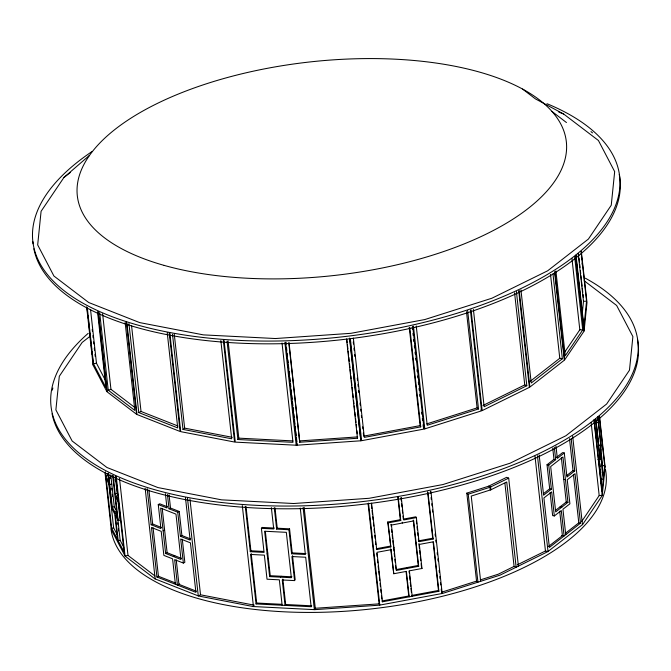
<?xml version="1.0" encoding="UTF-8"?>
<svg xmlns="http://www.w3.org/2000/svg" width="671" height="671" viewBox="0 0 671 671"><rect width="100%" height="100%" fill="white"/><g stroke="black" fill="none" stroke-linecap="round" stroke-linejoin="round"><path stroke-width="1.01" d="M93.059 364.898L93.261 362.868M111.42 527.448L111.21 529.503L125.116 556.142L154.9 578.821L198.541 596.007L253.059 606.525L314.749 609.654L379.392 605.175L442.583 593.416L500.029 575.156L547.804 551.646L582.663 524.487L602.214 495.542L605.141 466.764M349.859 338.788L360.839 440.788L296.993 445.208L297.127 443.85L296.205 445.217L235.286 442.13L224.064 340.449M299.887 440.889L357.609 436.896L357.475 438.255L299.744 442.248L289.033 342.613M582.134 314.699L583.493 301.338L578.234 253.755M581.069 251.474L586.546 301.128L583.938 326.827L576.053 255.45M598.54 416.985L598.264 419.736L597.928 416.725M598.448 448.337L598.758 445.292L595.915 419.518M597.702 417.32L600.78 445.158L599.748 455.282L595.764 419.19M597.895 459.534L599.916 459.392L600.495 453.646L603.304 479.086L601.283 479.22L600.872 483.279M602.248 469.75L602.659 465.691L600.839 449.193M603.447 477.718L600.637 452.288L601.224 446.542L598.566 422.487L599.22 416.062L604.68 465.557L602.072 491.247L596.603 441.761L597.257 435.336L599.916 459.392M89.268 155.546L63.938 177.471L41.09 211.298L37.677 244.907L53.923 276.024L88.715 302.52L139.694 322.6L203.388 334.879L275.437 338.536L350.95 333.311L424.777 319.564L491.885 298.234L547.695 270.774L588.408 239.052L611.256 205.234L614.67 171.617L598.431 140.499L563.632 114.003L535.391 98.88L522.566 89.05M282.021 343.007L292.984 442.323L237.903 439.522L238.826 438.155L228.09 340.918M245.284 506.328L250.291 551.696L264.064 552.401L261.405 528.337L262.017 527.431L274.33 528.06M250.291 551.696L250.904 550.79L246.005 506.454M277.249 528.203L289.562 528.832L288.949 529.738L276.637 529.109L277.249 528.203L275.001 507.863M267.133 553.919L267.746 553.013M269.633 576.607L264.626 531.239L286.332 532.338L291.34 577.706L269.633 576.607L270.245 575.701L265.347 531.365M292.522 555.638L295.173 579.694L294.561 580.6L282.248 579.979L285.058 605.41L285.67 604.504L311.755 605.829L311.143 606.735L256.062 603.942L256.666 603.036L251.206 553.541M300.256 508.09L305.372 554.489L291.608 553.793L292.212 552.887L289.562 528.832M280.486 577.152L281.099 576.246M304.131 507.284L315.286 608.27L314.363 609.629L303.099 507.603M564.68 352.174L579.819 329.771L571.935 258.385M574.628 256.465L582.73 329.914L565.267 355.773L555.907 270.941M581.64 521.56L599.195 495.567L591.151 422.696M63.938 177.471L70.413 172.43M90.249 336.137L82.147 342.445L59.308 376.263L55.886 409.88L72.132 440.998L106.932 467.494L157.911 487.565L221.598 499.853L293.655 503.51L369.167 498.285L442.994 484.537L510.094 463.208L565.905 435.747L606.626 404.026L629.465 370.207L632.887 336.59L616.641 305.473L584.189 280.763M172.489 334.233L182.99 429.406L184.642 428.123L232.317 437.316M530.291 381.254L559.782 358.272L562.357 358.775L552.988 273.944M562.357 358.775L531.231 383.024L520.948 289.922M543.451 493.663L549.675 488.807L547.024 464.751L553.978 459.333L555.68 459.66L554.338 447.448M556.402 457.446L562.583 452.623L564.286 452.959L566.945 477.014L574.728 470.95L571.197 438.985M547.024 464.751L548.727 465.078L555.68 459.66M564.286 452.959L557.333 458.377L555.982 446.165M566.794 475.471L573.026 470.623L574.728 470.95M548.727 465.078L551.377 489.142L543.602 495.198L539.157 454.988M555.513 510.388L566.249 502.025L567.951 502.353L562.944 456.985L550.673 466.546L555.689 511.914L567.951 502.353M550.094 492.564L552.636 515.622L554.338 515.949L561.3 510.53L564.11 535.961L561.543 535.466M548.484 546.479L562.399 535.634L559.706 511.218M565.687 533.068L578.788 522.86L580.49 523.195L575.03 473.701L567.247 479.765L569.905 503.82L562.944 509.239L565.754 534.678M580.49 523.195L549.364 547.444L543.904 497.949L551.688 491.885L554.338 515.949M128.941 323.607L138.763 412.573L141.027 411.466L178.05 426.043M147.184 488.664L151.168 524.747L160.906 528.589L158.255 504.525L159.748 503.795L167.49 506.84M167.456 494.527L169.025 508.769L170.518 508.039L179.232 511.47L181.891 535.525L190.656 538.981M151.168 524.747L152.661 524.017L161.426 527.465M169.025 508.769L177.74 512.199L179.232 511.47M163.128 530.778L164.613 530.04M177.74 512.199L180.398 536.263L181.891 535.525M165.628 553.458L180.985 559.505L175.978 514.137L160.621 508.09L165.628 553.458L167.121 552.719L181.522 558.398M173.311 556.485L174.804 555.747M483.003 405.46L524.747 384.919L526.81 385.733L516.418 291.6M526.81 385.733L484.143 406.727L473.407 309.49M480.805 410.048L482.189 410.593L529.369 387.368L518.717 290.879M179.694 583.963L177.454 585.07L174.645 559.639L183.359 563.07L184.844 562.332L182.302 539.274M175.391 584.256L172.581 558.826L163.867 555.395L161.216 531.34L151.47 527.498L156.93 576.993L158.423 576.255L175.911 583.141M254.368 605.183L200.52 594.8L198.272 595.898L187.469 498.041M508.685 478.129L489.956 487.28L468.224 494.192L466.823 493.126L488.563 486.215L506.639 477.324L508.685 478.129L518.398 566.114M480.654 581.312L471.243 496.079L490.912 489.771L506.731 481.988L516.142 567.221L514.087 566.416L498.276 574.2L480.21 579.945M517.291 564.848L545.456 550.983L548.022 551.478L537.446 455.693M99.669 312.602L108.232 390.186L110.95 389.323L134.225 407.045M426.79 423.887L477.098 407.893L478.507 408.966L427.209 425.271L416.246 325.963M423.384 427.813L424.793 428.886L481.526 410.853L470.421 310.203M441.543 592.233L476.544 581.111L477.945 582.176L468.224 494.192M87.314 307.897L93.479 363.757L96.465 363.204L105.54 380.583M105.422 471.814L105.884 475.932L107.855 475.571L109.188 478.113M363.657 436.125L420.096 425.615L420.751 426.873L364.319 437.383L353.349 338.075M109.792 484.521L111.772 484.152M360.973 439.43L361.627 440.688L424.047 429.071L412.707 326.349M113.206 475.731L115.194 493.772L117.173 493.411L118.499 495.961M108.543 473.172L112.3 507.201L114.271 506.831L116.72 511.52L114.749 511.889M123.783 547.268L120.159 540.331L118.188 540.7L115.378 515.269L118.155 520.587L120.126 520.218L117.92 500.172M117.526 539.442L114.724 514.011L111.948 508.693L109.289 484.63L106.186 478.683L111.646 528.178L113.625 527.809L117.693 535.609M154.967 575.953L128.002 555.42L125.032 555.974L116.293 476.855M387.712 522.038L400.327 519.69L400.763 520.528L388.148 522.877L387.712 522.038L390.807 546.932L376.699 549.557L376.263 548.727L390.371 546.102M428.014 492.648L433.13 539.048L419.023 541.682L416.372 517.618L403.757 519.966L401.283 497.588M391.235 526.299L391.008 524.236L391.445 525.066L413.68 520.922L418.696 566.29L396.452 570.434L396.016 569.604L418.259 565.46L418.696 566.29M418.368 538.838L418.587 540.843L432.703 538.217L433.13 539.048M408.538 595.571L409.193 596.821L406.383 571.39L393.768 573.739L391.109 549.683L377.001 552.308L382.462 601.803L438.901 591.294L433.441 541.799L419.325 544.424L418.897 543.594M419.325 544.424L421.984 568.488L409.369 570.836L412.179 596.267L411.742 595.437L438.465 590.463L438.901 591.294M583.493 301.338L586.546 301.128M596.259 422.613L598.272 422.47M598.758 445.292L600.78 445.158M602.659 465.691L604.68 465.557M599.195 495.567L602.231 495.357L593.961 420.398M315.286 608.27L379.123 603.858L379.778 605.108L368.513 503.082M579.819 329.771L582.73 329.914M238.826 438.155L292.875 440.897M261.405 528.337L273.718 528.966L271.361 507.595M250.904 550.79L263.686 551.445M292.212 552.887L305.984 553.583M270.245 575.701L291.952 576.8M256.666 603.036L281.711 604.303M563.741 479.346L565.443 479.673M549.675 488.807L551.377 489.142M182.99 429.406L231.68 438.792L220.834 340.516M560.117 506.806L561.82 507.133M558.809 112.107L563.632 114.003M138.763 412.573L177.74 427.922L167.23 332.749M158.255 504.525L166.962 507.955L165.393 493.713M180.398 536.263L190.136 540.096L185.473 497.823M196.427 591.218L178.947 584.34L176.247 559.924M156.93 576.993L195.907 592.342L190.438 542.847L180.7 539.006L183.359 563.07M108.232 390.186L134.837 410.442L125.133 322.508M551.99 111.453L566.458 122.541M416.372 517.618L415.936 516.787L403.321 519.136L402.986 516.083M413.68 520.922L413.252 520.092L418.259 565.46M418.587 540.843L419.023 541.682M415.752 542.78L416.188 543.611M402.13 522.164L402.566 522.994M421.547 567.658L421.984 568.488M407.138 567.532L407.574 568.362M393.944 547.754L393.508 546.915L393.969 551.042M391.109 549.683L390.673 548.853L393.768 573.739M382.462 601.803L382.034 600.964L408.756 595.991L406.056 571.575M93.479 363.757L105.901 387.544L97.563 312.032M105.884 475.932L108.987 481.879L108.098 473.86M115.194 493.772L118.297 499.719L115.68 476.007M112.3 507.201L117.19 516.578L112.644 475.328M111.646 528.178L124.068 551.965L118.608 502.47L115.496 496.523L118.155 520.587M581.312 251.331L586.991 302.52L584.097 330.937L575.735 255.198M599.488 415.928L605.125 466.941M581.388 256.783L581.623 258.855M582.076 262.99L582.302 265.062M578.553 253.965L578.779 256.037M579.006 258.117L579.467 262.26M579.694 264.34L580.038 267.452M580.381 270.564L580.725 273.676M580.952 275.756L581.413 279.899M581.64 281.979L582.101 286.131M582.327 288.203L582.789 292.355M583.015 294.426L583.359 297.538M598.423 439.664L598.649 441.669M595.513 419.551L596.955 432.585L596.301 439.01L594.137 419.417M599.849 463.619L600.193 466.672M600.528 469.725L600.864 472.77M599.044 458.872L601.283 479.22M575.601 255.55L583.963 331.298L564.647 359.891L554.909 271.696M554.573 272.049L564.311 360.235L529.889 387.058L519.237 290.56M572.673 436.167L582.445 524.655M569.494 438.658L573.026 470.623M573.437 474.405L578.788 522.86M550.53 274.481L559.782 358.272M561.35 457.689L566.249 502.025M552.745 448.144L553.978 459.333M534.997 456.246L545.456 550.983M514.582 292.85L524.747 384.919M504.911 483.263L514.087 566.416M471.076 309.943L482.189 410.593M490.912 489.771L490.61 487.02L488.563 486.215L489.956 487.28L490.266 490.031M467.662 310.69L478.507 408.966M466.479 311.688L477.098 407.893M466.823 493.126L476.544 581.111M413.453 326.165L424.793 428.886M430.933 491.457L442.197 593.483M412.279 327.171L412.506 329.243M412.967 333.395L413.193 335.466M413.655 339.618L413.881 341.69M414.342 345.842L414.569 347.922M415.022 352.065L415.257 354.145M415.71 358.297L415.945 360.369M416.976 369.704L417.203 371.784M417.664 375.936L417.89 378.008M418.352 382.16L418.578 384.231M419.031 388.383L419.266 390.455M419.719 394.607L419.954 396.687M421.673 412.246L421.9 414.326M422.353 418.469L422.587 420.549M423.04 424.701L423.275 426.773M430.388 491.247L430.623 493.328M431.084 497.496L431.31 499.576M431.772 503.736L431.998 505.825M432.459 509.985L432.686 512.065M435.102 533.931L435.336 536.012M435.789 540.18L436.024 542.26M437.173 552.669L437.4 554.758M437.861 558.918L438.096 560.998M439.128 570.367L439.354 572.455M439.815 576.615L440.042 578.696M440.503 582.864L440.738 584.944M441.199 589.113L441.426 591.193M409.788 327.565L420.751 426.873M427.578 491.818L432.703 538.217M433.114 542L438.465 590.463M409.243 327.339L420.096 425.615M416.381 520.797L416.708 523.808M417.043 526.81L417.37 529.822M417.706 532.824L418.033 535.835M419.006 544.6L419.45 548.61M419.669 550.614L420.113 554.623M420.331 556.628L420.776 560.637M421.111 563.64L421.438 566.651M400.964 497.773L401.3 500.826M401.635 503.879L401.971 506.932M402.306 509.977L402.642 513.03M409.05 571.021L409.268 573.051M409.612 576.104L410.056 580.172M410.283 582.21L410.736 586.278M410.954 588.316L411.407 592.384M398.18 497.127L400.763 520.528M397.861 497.312L400.327 519.69M391.445 525.066L396.452 570.434M391.579 529.385L391.914 532.48M392.149 534.544L392.602 538.67M392.829 540.734L393.281 544.852M394.196 553.105L394.54 556.2M394.875 559.287L395.219 562.382M395.563 565.477L395.898 568.572M388.148 522.877L390.807 546.932M371.575 503.158L376.699 549.557M371.365 504.391L371.826 508.517M372.053 510.581L372.506 514.699M372.732 516.762L373.076 519.857M373.42 522.952L373.755 526.039M374.099 529.134L374.443 532.229M374.779 535.324L375.123 538.419M375.466 541.505L375.81 544.6M376.792 553.541L377.136 556.628M377.479 559.723L377.815 562.818M378.159 565.913L378.503 569.008M378.729 571.063L379.182 575.19M379.409 577.253L379.752 580.348M380.096 583.443L380.44 586.529M380.776 589.624L381.12 592.719M381.464 595.814L381.799 598.909M353.265 341.992L353.491 344.055M353.952 348.199L354.179 350.262M354.632 354.405L354.867 356.469M357.266 378.192L357.492 380.264M357.945 384.399L358.18 386.471M358.633 390.606L358.859 392.678M360 403.019L360.235 405.091M360.688 409.226L360.914 411.298M361.375 415.433L361.602 417.505M362.634 426.815L362.86 428.886M363.313 433.021L363.548 435.093M350.405 339.006L361.627 440.688M368.094 503.913L379.123 603.858M349.49 338.075L360.839 440.788M346.873 339.652L347.217 342.755M347.452 344.827L347.905 348.962M348.132 351.034L348.593 355.169M348.819 357.24L349.272 361.375M349.507 363.447L349.96 367.582M350.187 369.654L350.648 373.789M350.874 375.861L351.218 378.964M351.445 381.027L351.906 385.171M352.132 387.242L352.585 391.378M352.812 393.449L353.273 397.584M353.617 400.688L353.961 403.791M354.187 405.863L354.64 409.998M354.875 412.069L355.328 416.205M355.555 418.276L356.016 422.411M356.242 424.483L356.586 427.586M356.93 430.69L357.274 433.793M346.513 338.947L357.475 438.255M288.782 342.94L299.744 442.248M285.905 342.168L286.131 344.24M286.475 347.352L286.819 350.463M287.163 353.583L287.507 356.695M287.851 359.807L288.195 362.919M288.421 364.99L288.882 369.142M289.109 371.214L289.57 375.366M289.797 377.446L290.258 381.598M290.484 383.669L290.828 386.781M291.172 389.893L291.516 393.005M291.751 395.085L292.204 399.228M292.43 401.308L292.892 405.46M293.118 407.532L293.579 411.684M293.806 413.755L294.267 417.907M294.494 419.987L294.955 424.131M295.181 426.211L295.525 429.323M295.76 431.394L296.213 435.546M296.439 437.626L296.901 441.77M285.653 342.487L296.993 445.208M284.865 342.495L296.205 445.217M311.143 606.735L305.682 557.24L291.91 556.544L294.561 580.6M288.949 529.738L291.608 553.793M282.86 579.073L285.67 604.504M274.28 507.746L276.637 529.109M282.139 605.259L279.337 579.828L267.024 579.207L264.366 555.143L250.593 554.447L256.062 603.942M227.05 341.254L237.903 439.522M242.298 505.557L253.445 606.542M223.334 340.365L234.565 442.038L180.717 431.654L169.838 333.093M174.25 333.982L184.642 428.123M189.943 499.014L200.52 594.8M169.226 332.917L180.105 431.487L137.01 414.51L126.928 323.204M169.058 494.812L170.518 508.039M162.223 508.383L167.121 552.719M131.55 325.603L141.027 411.466M148.903 489.989L152.661 524.017M153.072 527.8L158.423 576.255M145.171 488.354L155.169 578.93M126.358 321.921L136.549 414.267L107.134 391.864L98.31 311.973M102.613 313.802L110.95 389.323M119.497 478.381L128.002 555.42M98.041 311.663L106.857 391.554L93.126 365.25L86.643 306.798M115.286 476.368L117.173 493.411M115.068 479.086L115.295 481.149M117.693 517.953L120.159 540.331M117.71 522.793L117.928 524.831M118.381 528.899L118.608 530.937M110.749 474.867L114.271 506.831M110.405 476.502L110.631 478.507M111.705 488.27L111.931 490.283M112.367 494.292L112.594 496.297M90.526 309.406L96.465 363.204M92.221 329.411L92.447 331.491M92.908 335.643L93.135 337.714M93.596 341.866L93.823 343.938M94.284 348.09L94.51 350.161M94.972 354.313L95.198 356.393M107.628 473.508L107.855 475.571M108.618 482.441L113.625 527.809M87.18 309.071L87.524 312.174M87.867 315.278L88.211 318.381M88.555 321.484L88.891 324.588M89.126 326.651L89.578 330.795M89.805 332.858L90.266 337.001M90.493 339.065L90.946 343.208M91.181 345.271L91.633 349.415M91.86 351.478L92.204 354.582M92.548 357.685L92.892 360.788M104.978 472.409L111.294 529.662M605.443 469.515A249.092 108.803 -6.3 0 1 377.404 608.211A249.092 108.803 -6.3 0 1 111.16 530.266M619.241 174.452A295.215 128.949 -6.3 0 1 351.688 338.494A295.215 128.949 -6.3 0 1 33.852 248.807M33.089 243.783A295.215 128.949 -6.3 0 1 32.913 241.745M590.966 131.6A295.215 128.949 -6.3 0 1 592.51 132.892M546.966 103.695A295.215 128.949 -6.3 0 1 534.544 281.686A295.215 128.949 -6.3 0 1 133.613 323.883A295.215 128.949 -6.3 0 1 91.961 151.587M637.45 339.425A295.215 128.949 -6.3 0 1 369.897 503.468A295.215 128.949 -6.3 0 1 52.07 413.781M52.372 390.111A295.215 128.949 -6.3 0 1 52.858 388.014M585.364 278.222A295.215 128.949 -6.3 0 1 546.722 449.796A295.215 128.949 -6.3 0 1 164.076 492.212A295.215 128.949 -6.3 0 1 88.203 333.328M164.152 265.397A246.005 107.461 -6.3 0 0 562.835 166.173A246.005 107.461 -6.3 0 0 238.448 74.64A246.005 107.461 -6.3 0 0 164.152 265.397"/></g></svg>
